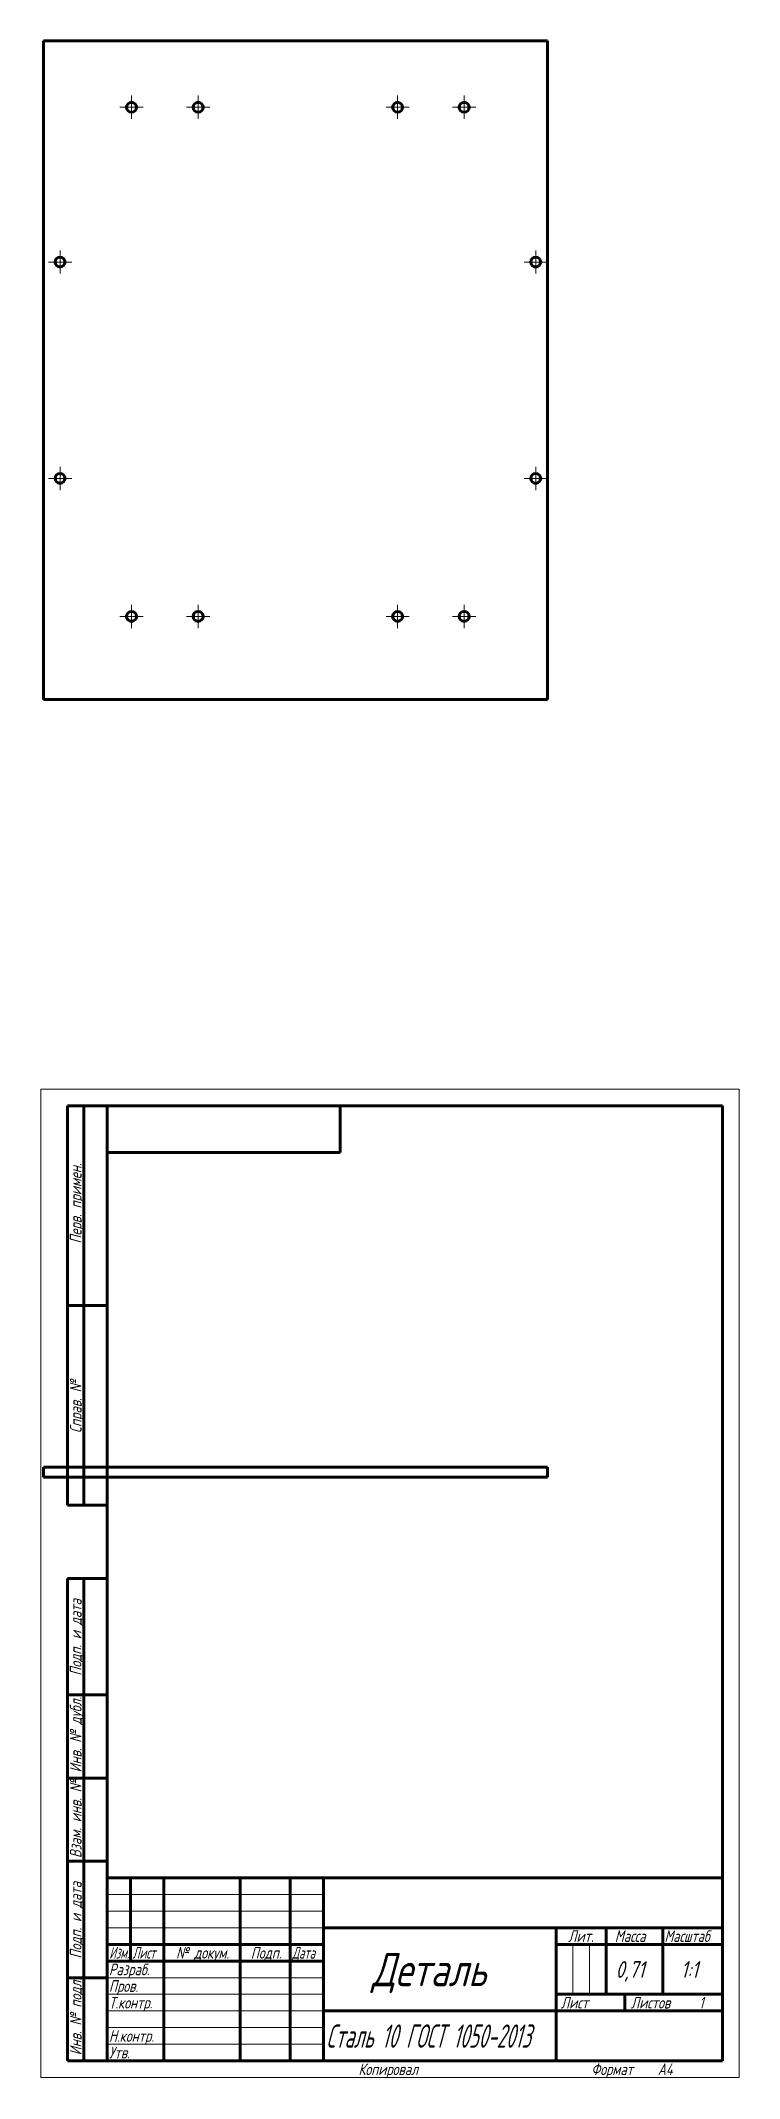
# Model space of a CAD drawing. Header units: millimetres. Extents: x 0 to 210, y 0 to 612.
import ezdxf

# ---------------------------------------------------------------- set-up
doc = ezdxf.new("R2010")
doc.units = ezdxf.units.MM
for name, pattern in [('K5LT_AXLED', [12, 7.5, -1.5, 1.5, -1.5]), ('K5LT_BASIC', [0]), ('K5LT_THIN', [0])]:
    doc.linetypes.add(name, pattern=pattern)
doc.layers.add('Системный слой', color=7, linetype='Continuous')
doc.styles.add('KTEXTSTYLE', font='GOST_AU.SHX', dxfattribs={"width": 0.96, "height": 5})

# ---------------------------------------------------------------- blocks, each defined once
blk = doc.blocks.new('U0')
at = {"layer": 'Системный слой', "color": 30, "linetype": 'K5LT_AXLED', "lineweight": 18, "true_color": 0xff8000}
for q in [(5.8, 484.08), (2.3, 480.58), (9.3, 480.58), (5.8, 477.08)]:
    blk.add_line((5.8, 480.58), q, dxfattribs=at)
blk = doc.blocks.new('U1')
at = {"layer": 'Системный слой', "color": 30, "linetype": 'K5LT_AXLED', "lineweight": 18, "true_color": 0xff8000}
for q in [(2.3, 545.6), (5.8, 549.1), (9.3, 545.6), (5.8, 542.1)]:
    blk.add_line((5.8, 545.6), q, dxfattribs=at)
blk = doc.blocks.new('U2')
at = {"layer": 'Системный слой', "color": 30, "linetype": 'K5LT_AXLED', "lineweight": 18, "true_color": 0xff8000}
for q in [(27.3, 442.6), (23.8, 439.1), (30.8, 439.1), (27.3, 435.6)]:
    blk.add_line((27.3, 439.1), q, dxfattribs=at)
blk = doc.blocks.new('U3')
at = {"layer": 'Системный слой', "color": 30, "linetype": 'K5LT_AXLED', "lineweight": 18, "true_color": 0xff8000}
for q in [(27.3, 595.6), (23.8, 592.1), (30.8, 592.1), (27.3, 588.6)]:
    blk.add_line((27.3, 592.1), q, dxfattribs=at)
blk = doc.blocks.new('U4')
at = {"layer": 'Системный слой', "color": 30, "linetype": 'K5LT_AXLED', "lineweight": 18, "true_color": 0xff8000}
for q in [(47.3, 442.6), (43.8, 439.1), (50.8, 439.1), (47.3, 435.6)]:
    blk.add_line((47.3, 439.1), q, dxfattribs=at)
blk = doc.blocks.new('U5')
at = {"layer": 'Системный слой', "color": 30, "linetype": 'K5LT_AXLED', "lineweight": 18, "true_color": 0xff8000}
for q in [(47.3, 595.6), (43.8, 592.1), (50.8, 592.1), (47.3, 588.6)]:
    blk.add_line((47.3, 592.1), q, dxfattribs=at)
blk = doc.blocks.new('U6')
at = {"layer": 'Системный слой', "color": 30, "linetype": 'K5LT_AXLED', "lineweight": 18, "true_color": 0xff8000}
for q in [(107.3, 442.6), (103.8, 439.1), (110.8, 439.1), (107.3, 435.6)]:
    blk.add_line((107.3, 439.1), q, dxfattribs=at)
blk = doc.blocks.new('U7')
at = {"layer": 'Системный слой', "color": 30, "linetype": 'K5LT_AXLED', "lineweight": 18, "true_color": 0xff8000}
for q in [(107.3, 595.6), (103.8, 592.1), (110.8, 592.1), (107.3, 588.6)]:
    blk.add_line((107.3, 592.1), q, dxfattribs=at)
blk = doc.blocks.new('U8')
at = {"layer": 'Системный слой', "color": 30, "linetype": 'K5LT_AXLED', "lineweight": 18, "true_color": 0xff8000}
for q in [(127.3, 442.6), (123.8, 439.1), (130.8, 439.1), (127.3, 435.6)]:
    blk.add_line((127.3, 439.1), q, dxfattribs=at)
blk = doc.blocks.new('U9')
at = {"layer": 'Системный слой', "color": 30, "linetype": 'K5LT_AXLED', "lineweight": 18, "true_color": 0xff8000}
for q in [(127.3, 595.6), (123.8, 592.1), (130.8, 592.1), (127.3, 588.6)]:
    blk.add_line((127.3, 592.1), q, dxfattribs=at)
blk = doc.blocks.new('U10')
at = {"layer": 'Системный слой', "color": 30, "linetype": 'K5LT_AXLED', "lineweight": 18, "true_color": 0xff8000}
for q in [(148.8, 484.08), (145.3, 480.58), (152.3, 480.58), (148.8, 477.08)]:
    blk.add_line((148.8, 480.58), q, dxfattribs=at)
blk = doc.blocks.new('U11')
at = {"layer": 'Системный слой', "color": 30, "linetype": 'K5LT_AXLED', "lineweight": 18, "true_color": 0xff8000}
for q in [(145.3, 545.6), (148.8, 549.1), (152.3, 545.6), (148.8, 542.1)]:
    blk.add_line((148.8, 545.6), q, dxfattribs=at)
blk = doc.blocks.new('U12')
at = {"color": 7, "linetype": 'K5LT_THIN', "lineweight": 18}
for p, q in [((0, 0), (0, 297)), ((0, 297), (210, 297)), ((210, 297), (210, 0)), ((20, 55), (85, 55)), ((20, 50), (85, 50)), ((20, 45), (85, 45)), ((159.96, 25), (159.96, 40)), ((164.98, 25), (164.98, 40)), ((20, 30), (85, 30)), ((20, 25), (85, 25)), ((20, 20), (85, 20)), ((20, 15), (85, 15)), ((20, 10), (85, 10)), ((210, 0), (0, 0))]:
    blk.add_line(p, q, dxfattribs=at)
at = {"color": 150, "linetype": 'K5LT_BASIC', "lineweight": 60, "true_color": 0x0080ff}
for p, q in [((8, 172), (8, 292)), ((20, 292), (8, 292)), ((13, 172), (13, 292)), ((20, 5), (20, 292)), ((20, 292), (205, 292)), ((90, 292), (90, 278)), ((205, 292), (205, 5)), ((90, 278), (20, 278)), ((20, 232), (8, 232)), ((20, 172), (8, 172)), ((8, 5), (8, 150)), ((20, 150), (8, 150)), ((13, 5), (13, 150)), ((20, 115), (8, 115)), ((20, 90), (8, 90)), ((20, 65), (8, 65)), ((20, 60), (205, 60)), ((20, 5), (20, 60)), ((27, 35), (27, 60)), ((37, 5), (37, 60)), ((60, 5), (60, 60)), ((75, 5), (75, 60)), ((85, 5), (85, 60)), ((85, 45), (205, 45)), ((155, 5), (155, 45)), ((170, 25), (170, 45)), ((187, 25), (187, 45)), ((20, 40), (85, 40)), ((155, 40), (170, 40)), ((170, 40), (205, 40)), ((20, 35), (85, 35)), ((20, 30), (8, 30)), ((155, 25), (205, 25)), ((175.57, 20), (175.57, 25)), ((85, 20), (155, 20)), ((155, 20), (205, 20)), ((20, 5), (8, 5)), ((205, 5), (20, 5))]:
    blk.add_line(p, q, dxfattribs=at)
at = {"color": 7, "char_height": 3.5, "attachment_point": 1, "rotation": 90, "style": 'KTEXTSTYLE'}
for s, insert in [('\\H3.5;\\W0.965;\\Q15;\\Q15;Перв. примен.', (8.77, 250.61)), ('\\H3.5;\\W0.965;\\Q15;\\Q15;Справ. №', (8.77, 193.68)), ('\\H3.5;\\W0.965;\\Q15;\\Q15;Подп. и дата', (8.77, 120.75)), ('\\H3.5;\\W0.965;\\Q15;\\Q15;Инв. № дубл.', (8.77, 91.67)), ('\\H3.5;\\W0.965;\\Q15;\\Q15;Взам. инв. №', (8.77, 65.94)), ('\\H3.5;\\W0.965;\\Q15;\\Q15;Подп. и дата', (8.77, 35.75)), ('\\H3.5;\\W0.965;\\Q15;\\Q15;Инв. № подл.', (8.77, 6.67))]:
    blk.add_mtext(s, dxfattribs=dict(at, insert=insert))
at = {"color": 7, "attachment_point": 1, "style": 'KTEXTSTYLE'}
for s, insert, char_height in [('\\H3.5;\\W0.965;\\Q15;\\Q15;Лит.', (158.56, 44.23), 3.5), ('\\H3.5;\\W0.965;\\Q15;\\Q15;Масса', (172.58, 44.23), 3.5), ('\\H3.5;\\W0.965;\\Q15;\\Q15;\\W0.941;Масштаб', (187.52, 44.23), 3.5), ('\\H3.5;\\W0.965;\\Q15;\\Q15;\\W0.797;Изм.', (20.61, 39.23), 3.5), ('\\H3.5;\\W0.965;\\Q15;\\Q15;\\W0.807;Лист', (27.6, 39.23), 3.5), ('\\H3.5;\\W0.965;\\Q15;\\Q15;№ докум.', (40.67, 39.23), 3.5), ('\\H3.5;\\W0.965;\\Q15;\\Q15;Подп.', (63.15, 39.23), 3.5), ('\\H3.5;\\W0.965;\\Q15;\\Q15;\\W0.807;Дата', (75.6, 39.23), 3.5), ('\\H3.5;\\W0.965;\\Q15;\\Q15;\\H10.00;Деталь', (99.53, 37.43), 10), ('\\H3.5;\\W0.965;\\Q15;\\Q15;Разраб.', (20.5, 34.23), 3.5), ('\\H3.5;\\W0.965;\\Q15;\\Q15;\\H5.00;0,71', (172.83, 34.97), 5), ('\\H3.5;\\W0.965;\\Q15;\\Q15;\\H5.00;{\\c16711680;1:1}', (192.44, 34.97), 5), ('\\H3.5;\\W0.965;\\Q15;\\Q15;Пров.', (20.5, 29.23), 3.5), ('\\H3.5;\\W0.965;\\Q15;\\Q15;Т.контр.', (20.5, 24.23), 3.5), ('\\H3.5;\\W0.965;\\Q15;\\Q15;Лист', (156.36, 24.23), 3.5), ('\\H3.5;\\W0.965;\\Q15;\\Q15;Листов', (177.41, 24.23), 3.5), ('\\H3.5;\\W0.965;\\Q15;\\Q15;1', (197.91, 24.23), 3.5), ('\\H3.5;\\W0.965;\\Q15;\\Q15;Н.контр.', (20.5, 14.23), 3.5), ('\\H3.5;\\W0.965;\\Q15;\\Q15;\\W0.708;\\H7.00;Сталь 10 ГОСТ 1050-2013', (85.84, 15.95), 7), ('\\H3.5;\\W0.965;\\Q15;\\Q15;Утв.', (20.5, 9.23), 3.5), ('\\H3.5;\\W0.965;\\Q15;\\Q15;Копировал', (95.5, 4.23), 3.5), ('\\H3.5;\\W0.965;\\Q15;\\Q15;Формат', (165.5, 4.23), 3.5), ('\\H3.5;\\W0.965;\\Q15;\\Q15;A4', (185.5, 4.23), 3.5)]:
    blk.add_mtext(s, dxfattribs=dict(at, insert=insert, char_height=char_height))

msp = doc.modelspace()

# ---------------------------------------------------------------- linework, layer by layer
at = {"layer": 'Системный слой', "color": 150, "linetype": 'K5LT_BASIC', "lineweight": 60, "true_color": 0x0080ff}
for p, q in [((0.8, 612.1), (152.3, 612.1)), ((0.8, 414.08), (0.8, 612.1)), ((152.3, 612.1), (152.3, 414.08)), ((152.3, 414.08), (0.8, 414.08)), ((0.8, 180.45), (0.8, 183.45)), ((0.8, 183.45), (152.3, 183.45)), ((0.8, 180.45), (152.3, 180.45)), ((152.3, 180.45), (152.3, 183.45))]:
    msp.add_line(p, q, dxfattribs=at)
for centre in [(27.3, 592.1), (47.3, 592.1), (107.3, 592.1), (127.3, 592.1), (5.8, 545.6), (148.8, 545.6), (5.8, 480.58), (148.8, 480.58), (27.3, 439.1), (47.3, 439.1), (107.3, 439.1), (127.3, 439.1)]:
    msp.add_circle(centre, 1.5, dxfattribs=at)

# ---------------------------------------------------------------- block references
msp.add_blockref('U12', (0, 0))
at = {"layer": 'Системный слой'}
for name in ['U3', 'U5', 'U7', 'U9', 'U1', 'U11', 'U0', 'U10', 'U2', 'U4', 'U6', 'U8']:
    msp.add_blockref(name, (0, 0), dxfattribs=at)

doc.saveas('drawing.dxf')
